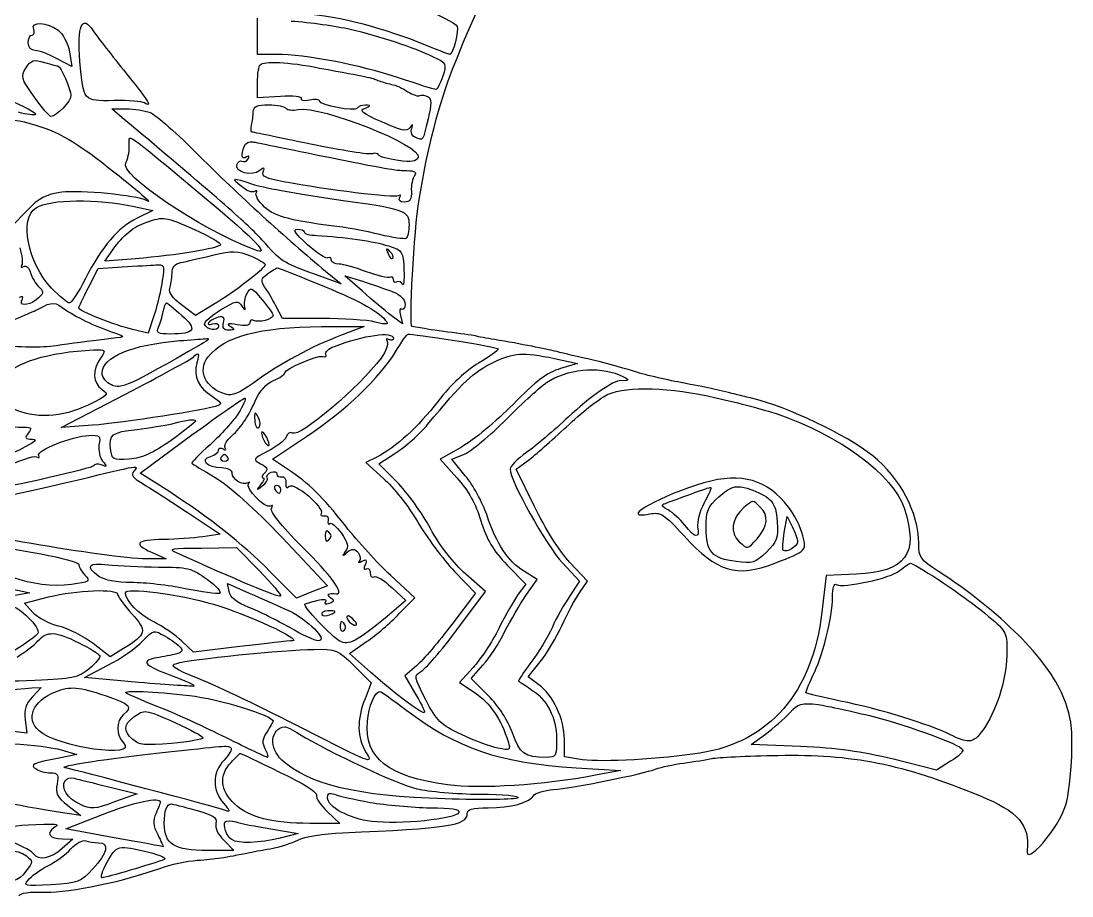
# Model space of a CAD drawing. Header units: millimetres. Extents: x -264 to 389, y -90 to 473.
# Drawn here: x 203.2 to 388.7, y -55.6 to 99 of the extents above; entities that cross this region are included whole.
import ezdxf

# ---------------------------------------------------------------- set-up
doc = ezdxf.new("R2010")
doc.units = ezdxf.units.MM
doc.layers.get('0').update_dxf_attribs({"linetype": 'CONTINUOUS'})

msp = doc.modelspace()

# ---------------------------------------------------------------- linework, layer by layer
for p, q in [((244.91, 96.21), (244.91, 99.43)), ((244.91, 93.05), (244.91, 96.21)), ((211.72, 93.53), (212.13, 90.93)), ((248.27, 93.05), (244.91, 93.05)), ((212.13, 90.93), (209.52, 92.3)), ((244.91, 85.37), (244.91, 88.05)), ((248.96, 85.65), (244.91, 85.37)), ((221.04, 81.88), (219.19, 83.45)), ((219.19, 83.45), (221.73, 83.45)), ((204.24, 65.49), (201.57, 62.74)), ((223.17, 66.17), (226.46, 65.49)), ((226.46, 65.49), (223.65, 64.11)), ((217.96, 56.57), (219.4, 58.56)), ((223.38, 56.98), (217.96, 56.57)), ((215.08, 51.91), (216.79, 55.27)), ((216.79, 55.27), (221.04, 55.54)), ((259.66, 52.52), (254.99, 54.24)), ((256.91, 54.79), (259.66, 52.52)), ((263.43, 51.22), (260.34, 53.96)), ((260.34, 53.96), (263.43, 53)), ((233.94, 46.97), (231.47, 48.82)), ((237.16, 48.89), (233.94, 46.97)), ((249.3, 46.42), (248.13, 48.68)), ((226.67, 47.04), (225.64, 43.81)), ((256.16, 46.42), (249.3, 46.42)), ((270.49, 45.46), (268.5, 46.97)), ((270.15, 46.97), (270.49, 45.46)), ((256.23, 44.98), (263.77, 44.98)), ((263.77, 44.98), (259.59, 43.4)), ((225.64, 43.81), (222.83, 44.5)), ((297.37, 39.36), (301.42, 38.46)), ((301.42, 38.46), (298.4, 37.57)), ((210.28, 27.15), (221.59, 33.05)), ((215.76, 27.56), (210.28, 27.15)), ((224.2, 19.13), (233.32, 25.85)), ((247.59, 21.59), (253.55, 25.57)), ((266.31, 20.77), (269.33, 22.69)), ((280.92, 23.72), (277.14, 21.59)), ((279.2, 21.59), (281.46, 22.49)), ((250.19, 19.81), (247.59, 21.59)), ((265.96, 21.94), (264.04, 20.98)), ((264.04, 20.98), (267.13, 18.17)), ((269.53, 17.55), (266.31, 20.77)), ((277.14, 21.59), (280.09, 18.3)), ((281.6, 18.65), (279.2, 21.59)), ((290.58, 19.81), (292.99, 21.59)), ((229.27, 15.9), (224.2, 19.13)), ((293.81, 13.23), (290.58, 19.81)), ((232.5, 12.2), (238.33, 8.36)), ((337.91, 8.63), (338.39, 11.44)), ((338.39, 11.44), (339.28, 9.66)), ((238.33, 8.36), (235.24, 7.88)), ((249.3, 7.67), (257.26, -0.76)), ((234.97, 5.89), (241.21, 5.96)), ((241.21, 5.96), (245.25, 1.84)), ((228.79, 3.97), (225.91, 3.97)), ((226.19, 5.14), (228.79, 3.97)), ((289.01, 2.87), (292.3, -0.49)), ((298.75, 3.28), (301.76, 0.06)), ((303.14, 0.06), (300.05, 3.35)), ((251.77, -2.96), (247.17, 1.71)), ((272.69, -2.89), (268.43, 1.02)), ((279.68, 1.77), (283.38, -2.07)), ((285.17, -1.79), (281.67, 1.29)), ((294.29, 0.33), (291.89, 1.84)), ((292.3, -2.48), (294.29, 0.33)), ((301.76, 0.06), (300.05, -2.55)), ((301.76, -2), (303.14, 0.06)), ((345.31, 1.02), (344.56, -5.43)), ((350.59, 1.29), (345.31, 1.02)), ((198.96, -0.76), (204.72, -2)), ((239.9, -1.79), (239.63, -0.35)), ((239.63, -0.35), (243.47, -2.07)), ((257.26, -0.76), (254.51, -1.86)), ((268.64, -1.11), (271.11, -3.37)), ((280.09, -8.58), (285.17, -1.79)), ((292.3, -0.49), (290.93, -2.27)), ((204.72, -2), (200.13, -2.82)), ((203.76, -3.85), (208.01, -2.75)), ((254.51, -1.86), (251.77, -2.96)), ((271.11, -3.37), (267.82, -6.18)), ((269.94, -5.7), (272.69, -2.89)), ((283.38, -2.07), (279.2, -7.62)), ((205.27, -5.49), (203.76, -3.85)), ((218.92, -13.31), (215.9, -10.98)), ((233.59, -12.49), (231.54, -10.57)), ((261.16, -12.76), (264.18, -10.64)), ((221.25, -11.87), (218.92, -13.31)), ((241.82, -11.53), (233.59, -12.49)), ((264.87, -16.06), (261.16, -12.76)), ((214.39, -16.95), (218.51, -14.82)), ((282.63, -17.15), (284.69, -14.82)), ((292.71, -16.88), (294.84, -14.2)), ((261.99, -14.89), (265, -17.91)), ((272.96, -14.89), (270.9, -16.67)), ((270.9, -16.67), (272.62, -19.62)), ((282.97, -15.23), (280.57, -17.84)), ((223.99, -17.84), (214.39, -16.95)), ((265, -17.91), (263.91, -20.72)), ((280.57, -17.84), (283.32, -19.69)), ((285.65, -20.17), (282.63, -17.15)), ((294.56, -18.25), (292.71, -16.88)), ((205.07, -18.8), (206.71, -18.73)), ((206.71, -18.73), (205.2, -20.38)), ((203.9, -24.42), (204.17, -26.82)), ((204.17, -26.82), (201.36, -26.48)), ((332.08, -28.81), (334.61, -26.96)), ((299.09, -31.01), (299.09, -27.92)), ((340.79, -29.15), (332.08, -28.81)), ((213.02, -30.6), (209.93, -31.21)), ((210.28, -29.77), (213.02, -30.6)), ((302.31, -31.49), (299.09, -31.01)), ((364.79, -33.34), (357.18, -31.42)), ((301.15, -32.93), (309.03, -33.41)), ((367.26, -31.76), (364.79, -33.34)), ((309.03, -33.41), (304.58, -34.23)), ((218.64, -36.29), (223.65, -37.52)), ((223.65, -37.52), (219.67, -38.96)), ((211.44, -39.58), (213.71, -41.36)), ((257.26, -40.68), (259.45, -42.73)), ((211.1, -43.69), (217.55, -41.16)), ((213.71, -41.36), (211.31, -41.02)), ((219.6, -45.27), (211.1, -43.69)), ((247.24, -43.69), (252.11, -44.52)), ((252.11, -44.52), (248.89, -45.34)), ((259.45, -42.73), (254.17, -42.73)), ((212.34, -45.55), (210.41, -47.19)), ((210.48, -45.48), (212.34, -45.55)), ((239.01, -45.75), (240.73, -47.53)), ((240.73, -47.53), (236.13, -47.53))]:
    msp.add_line(p, q)
for points in [[(279.34, 90.45), (289.76, 116.78), (300.94, 131.94), (323.09, 149.7)], [(263.08, 105.06), (269.26, 103.48), (279.34, 99.3), (280.16, 97.99)], [(273.37, 95.18), (265.9, 98.13), (258.56, 99.91), (251.29, 100.39)], [(205.41, 97.51), (204.79, 98.95), (207.81, 98.82), (209.73, 97.31)], [(213.57, 91.82), (213.02, 98.06), (213.98, 100.26), (215.9, 97.24)], [(250.88, 98.95), (254.17, 98.75), (258.83, 98.06), (261.3, 97.51)], [(204.45, 95.11), (204.45, 95.87), (204.72, 96.48), (205.13, 96.48)], [(205.13, 96.48), (205.48, 96.48), (205.61, 96.96), (205.41, 97.51)], [(209.73, 97.31), (210.55, 96.69), (211.44, 94.97), (211.72, 93.53)], [(215.9, 97.24), (216.38, 96.48), (218.78, 93.4), (221.25, 90.31)], [(261.3, 97.51), (266.44, 96.28), (272.41, 94.36), (275.91, 92.64)], [(280.16, 97.99), (280.5, 97.38), (279.41, 93.05), (278.86, 93.05)], [(205.68, 93.74), (204.93, 93.74), (204.45, 94.29), (204.45, 95.11)], [(278.86, 93.05), (278.72, 93.05), (276.25, 94.01), (273.37, 95.18)], [(209.52, 92.3), (208.08, 93.12), (206.3, 93.74), (205.68, 93.74)], [(269.81, 88.94), (263.02, 91.2), (253.28, 93.05), (248.27, 93.05)], [(204.04, 90.65), (205, 92.09), (205.41, 92.23), (207.33, 91.61)], [(207.33, 91.61), (208.56, 91.27), (209.66, 91), (209.73, 91)], [(209.73, 91), (210.14, 91), (211.99, 86.81), (211.99, 85.85)], [(219.54, 84.89), (214.12, 84.83), (214.19, 84.76), (213.57, 91.82)], [(244.91, 88.05), (244.91, 89.56), (245.12, 91), (245.39, 91.2)], [(245.39, 91.2), (246.08, 91.96), (250.26, 91.75), (255.88, 90.65)], [(275.91, 92.64), (278.24, 91.55), (278.31, 91.41), (277.62, 89.21)], [(205.48, 85.58), (203.15, 88.87), (203.08, 89.15), (204.04, 90.65)], [(221.25, 90.31), (225.64, 84.89), (226.46, 83.59), (224.95, 84.48)], [(255.88, 90.65), (264.46, 89.08), (265.07, 88.94), (266.17, 88.46)], [(273.44, 67.41), (274.88, 76.32), (277.07, 84.76), (279.34, 90.45)], [(277.62, 89.21), (277.21, 87.91), (276.66, 86.88), (276.39, 86.88)], [(192.24, 88.19), (196.01, 87.36), (206.3, 82.97), (205.75, 82.42)], [(266.17, 88.46), (266.72, 88.25), (267.82, 87.91), (268.57, 87.77)], [(268.57, 87.77), (269.26, 87.64), (270.63, 87.09), (271.45, 86.47)], [(276.39, 86.88), (276.11, 86.88), (273.1, 87.77), (269.81, 88.94)], [(208.43, 82.08), (208.22, 82.08), (206.85, 83.66), (205.48, 85.58)], [(211.99, 85.85), (211.99, 84.76), (209.52, 82.15), (208.43, 82.08)], [(252.66, 85.24), (252.87, 85.58), (251.22, 85.79), (248.96, 85.65)], [(271.45, 86.47), (272.34, 85.92), (273.3, 85.58), (273.58, 85.79)], [(273.58, 85.79), (273.85, 85.99), (274.54, 85.85), (275.02, 85.58)], [(275.02, 85.58), (275.63, 85.17), (275.7, 84.35), (275.02, 81.67)], [(224.95, 84.48), (224.54, 84.76), (222.14, 84.96), (219.54, 84.89)], [(244.16, 82.97), (244.22, 83.86), (244.84, 84.14), (246.9, 84.14)], [(246.9, 84.14), (248.41, 84.14), (249.78, 83.86), (249.99, 83.52)], [(249.99, 83.52), (250.19, 83.25), (251.15, 83.11), (252.11, 83.32)], [(254.1, 84.96), (253.07, 84.76), (252.45, 84.89), (252.66, 85.24)], [(255.88, 84.83), (255.88, 85.1), (255.06, 85.17), (254.1, 84.96)], [(262.47, 83.52), (262.06, 82.9), (255.88, 84.07), (255.88, 84.83)], [(263.98, 84.07), (263.36, 84.14), (262.67, 83.86), (262.47, 83.52)], [(266.86, 81.12), (263.43, 82.63), (262.81, 83.11), (263.84, 83.52)], [(263.84, 83.52), (264.94, 84), (265, 84.07), (263.98, 84.07)], [(194.85, 82.01), (197.66, 82.01), (201.71, 81.6), (203.76, 81.12)], [(205.75, 82.42), (205.55, 82.29), (204.17, 82.42), (202.73, 82.84)], [(245.67, 60.34), (243.13, 63.15), (238.88, 66.86), (221.04, 81.88)], [(221.73, 83.45), (223.1, 83.45), (225.02, 83.18), (225.98, 82.77)], [(225.98, 82.77), (226.94, 82.42), (230.92, 78.93), (234.76, 75.02)], [(243.88, 80.57), (244.02, 81.19), (244.16, 82.29), (244.16, 82.97)], [(252.11, 83.32), (256.09, 84.07), (274.06, 76.94), (273.3, 74.88)], [(275.02, 81.67), (274.06, 77.62), (274.19, 77.83), (272.82, 78.38)], [(203.76, 81.12), (208.91, 79.89), (212.27, 78.1), (218.58, 73.1)], [(243.88, 79.34), (243.74, 79.34), (243.74, 79.89), (243.88, 80.57)], [(271.79, 80.09), (271.25, 79.34), (270.35, 79.54), (266.86, 81.12)], [(272.14, 79.89), (272.41, 80.78), (272.34, 80.85), (271.79, 80.09)], [(272.82, 78.38), (272.21, 78.58), (271.86, 79.27), (272.14, 79.89)], [(222.28, 76.8), (222.28, 79.13), (220.77, 80.16), (235.52, 67.82)], [(254.24, 77.21), (248.68, 78.38), (244.02, 79.34), (243.88, 79.34)], [(221.66, 73.92), (222, 74.47), (222.28, 75.77), (222.28, 76.8)], [(242.99, 74.95), (242.1, 74.4), (241.96, 75.22), (242.58, 76.8)], [(242.58, 76.8), (242.78, 77.42), (243.47, 77.76), (244.09, 77.62)], [(244.09, 77.62), (244.7, 77.49), (249.92, 76.46), (255.54, 75.29)], [(265.21, 75.5), (264.73, 75.29), (259.79, 76.12), (254.24, 77.21)], [(234.76, 75.02), (241.28, 68.5), (250.12, 60.41), (256.91, 54.79)], [(241.28, 73.58), (241.48, 74.13), (241.89, 74.4), (242.17, 74.2)], [(242.17, 74.2), (242.51, 73.99), (242.99, 74.2), (243.26, 74.61)], [(243.26, 74.61), (243.54, 75.16), (243.47, 75.22), (242.99, 74.95)], [(255.54, 75.29), (268.43, 72.69), (268.85, 72.62), (271.25, 72.55)], [(266.31, 75.29), (266.17, 75.57), (265.69, 75.7), (265.21, 75.5)], [(269.74, 74.33), (267.95, 74.54), (266.44, 75.02), (266.31, 75.29)], [(273.3, 74.88), (272.96, 74.13), (272.14, 73.99), (269.74, 74.33)], [(218.58, 73.1), (223.93, 68.91), (226.81, 66.38), (225.3, 67.27)], [(244.43, 58.56), (234.56, 62.33), (220.36, 71.93), (221.66, 73.92)], [(245.32, 72.55), (244.02, 71.45), (240.8, 72.27), (241.28, 73.58)], [(245.94, 72.34), (246.21, 73.17), (246.15, 73.17), (245.32, 72.55)], [(271.25, 72.55), (272.69, 72.48), (273.03, 72.27), (272.62, 71.66)], [(242.1, 69.74), (240.11, 71.31), (240.45, 71.38), (244.02, 70.15)], [(249.51, 70.56), (246.42, 71.11), (245.6, 71.52), (245.94, 72.34)], [(269.74, 68.09), (269.05, 67.68), (257.12, 69.12), (249.51, 70.56)], [(272.62, 71.66), (272.27, 71.18), (272, 69.94), (272.07, 68.91)], [(210.35, 68.71), (207.47, 68.3), (206.37, 67.75), (204.24, 65.49)], [(225.3, 67.27), (223.58, 68.16), (213.64, 69.12), (210.35, 68.71)], [(244.43, 68.85), (244.02, 68.57), (242.92, 68.98), (242.1, 69.74)], [(244.02, 70.15), (245.53, 69.6), (251.7, 68.5), (257.67, 67.61)], [(244.7, 68.57), (244.91, 68.98), (244.77, 69.05), (244.43, 68.85)], [(272.07, 68.91), (272.14, 67.47), (271.79, 66.99), (270.83, 66.99)], [(205.82, 65.97), (208.29, 67.54), (216.59, 67.61), (223.17, 66.17)], [(235.52, 67.82), (244.98, 59.93), (247.24, 57.46), (244.43, 58.56)], [(246.15, 66.1), (245.12, 67.06), (244.43, 68.23), (244.7, 68.57)], [(257.67, 67.61), (271.11, 65.76), (271.66, 65.55), (271.66, 62.95)], [(270.01, 67.82), (270.29, 68.23), (270.22, 68.37), (269.74, 68.09)], [(270.83, 66.99), (270.01, 66.99), (269.74, 67.27), (270.01, 67.82)], [(272.21, 44.98), (271.59, 45.05), (272.55, 62.06), (273.44, 67.41)], [(208.56, 51.77), (204.31, 56.3), (202.8, 64.11), (205.82, 65.97)], [(260, 62.54), (251.22, 63.57), (247.93, 64.39), (246.15, 66.1)], [(223.65, 64.11), (220.29, 62.47), (217.48, 59.18), (214.53, 53.48)], [(219.4, 58.56), (221.32, 61.23), (222.97, 62.61), (225.37, 63.43)], [(225.37, 63.43), (228.38, 64.46), (228.52, 64.46), (233.8, 62.13)], [(233.8, 62.13), (236.54, 60.89), (238.53, 59.72), (238.4, 59.45)], [(253.76, 59.45), (251.63, 61.37), (251.08, 62.13), (251.97, 62.19)], [(251.97, 62.19), (252.59, 62.19), (253.14, 61.99), (253.14, 61.71)], [(253.14, 61.71), (253.14, 61.37), (254.17, 61.1), (255.4, 61.1)], [(266.51, 61.23), (264.25, 61.78), (261.3, 62.33), (260, 62.54)], [(271.11, 60.55), (270.83, 60.41), (268.78, 60.68), (266.51, 61.23)], [(271.66, 62.95), (271.66, 61.85), (271.45, 60.75), (271.11, 60.55)], [(238.4, 59.45), (237.98, 58.76), (230.78, 57.6), (223.38, 56.98)], [(254.99, 54.24), (249.09, 56.43), (249.23, 56.36), (245.67, 60.34)], [(257.32, 57.12), (256.98, 56.91), (255.4, 57.94), (253.76, 59.45)], [(255.4, 61.1), (260.14, 60.82), (265.55, 60.07), (268.02, 59.24)], [(202.94, 58.9), (203.35, 57.53), (203.49, 56.16), (203.28, 55.82)], [(231.4, 56.3), (232.22, 56.5), (234.76, 57.05), (237.02, 57.6)], [(237.02, 57.6), (240.59, 58.42), (241.34, 58.42), (243.68, 57.46)], [(268.3, 58.28), (267.61, 58.9), (267.54, 58.83), (267.95, 57.87)], [(267.95, 57.87), (268.16, 57.19), (268.57, 56.84), (268.78, 57.05)], [(268.02, 59.24), (270.56, 58.42), (270.63, 58.28), (270.77, 54.99)], [(268.78, 57.05), (268.98, 57.26), (268.78, 57.8), (268.3, 58.28)], [(203.28, 55.82), (203.08, 55.4), (203.21, 55.34), (203.63, 55.61)], [(203.63, 55.61), (204.04, 55.82), (204.59, 55.4), (204.86, 54.51)], [(221.04, 55.54), (223.45, 55.68), (226.12, 55.82), (226.94, 55.88)], [(226.94, 55.88), (228.45, 56.02), (228.52, 55.88), (228.11, 53.14)], [(229.82, 54.38), (229.82, 55.47), (230.3, 56.09), (231.4, 56.3)], [(246.28, 55.95), (246.28, 55.27), (240.73, 50.95), (237.16, 48.89)], [(243.68, 57.46), (245.12, 56.84), (246.28, 56.16), (246.28, 55.95)], [(257.94, 56.78), (257.94, 57.12), (257.67, 57.32), (257.32, 57.12)], [(259.31, 56.02), (258.56, 56.02), (257.94, 56.36), (257.94, 56.78)], [(264.18, 54.65), (262.26, 55.4), (260.07, 56.02), (259.31, 56.02)], [(204.86, 54.51), (205.07, 53.69), (205.75, 52.52), (206.37, 51.98)], [(229.41, 51.7), (229.62, 52.25), (229.82, 53.42), (229.82, 54.38)], [(246.15, 52.04), (245.46, 53.07), (245.53, 53.42), (246.63, 54.24)], [(246.63, 54.24), (247.38, 54.86), (248.2, 55.34), (248.41, 55.34)], [(248.41, 55.34), (248.61, 55.34), (251.77, 54.1), (255.47, 52.59)], [(268.37, 53.69), (268.02, 53.48), (266.17, 53.96), (264.18, 54.65)], [(270.77, 54.99), (270.83, 53.07), (270.7, 51.98), (270.49, 52.46)], [(206.37, 51.98), (207.26, 51.08), (207.19, 50.81), (205.82, 49.71)], [(214.53, 53.48), (213.36, 51.08), (212.06, 49.16), (211.72, 49.16)], [(228.11, 53.14), (227.9, 51.5), (227.22, 48.75), (226.67, 47.04)], [(248.13, 48.68), (247.52, 49.85), (246.63, 51.43), (246.15, 52.04)], [(255.47, 52.59), (262.4, 49.78), (266.1, 47.79), (267.47, 46.15)], [(263.43, 53), (265.14, 52.46), (267.54, 51.63), (268.78, 51.15)], [(268.91, 53.28), (268.91, 53.69), (268.64, 53.9), (268.37, 53.69)], [(269.53, 52.87), (269.19, 52.66), (268.91, 52.87), (268.91, 53.28)], [(270.49, 52.46), (270.35, 52.87), (269.87, 53.14), (269.53, 52.87)], [(203.42, 49.92), (203.63, 50.26), (203.42, 50.33), (202.87, 50.12)], [(211.72, 49.16), (211.38, 49.16), (209.93, 50.33), (208.56, 51.77)], [(213.36, 48.27), (213.36, 48.41), (214.12, 50.06), (215.08, 51.91)], [(231.47, 48.82), (229.96, 49.99), (229.21, 51.08), (229.41, 51.7)], [(242.65, 48.48), (242.51, 49.03), (242.65, 50.12), (243.06, 50.81)], [(243.06, 50.81), (243.68, 52.04), (243.88, 51.98), (245.67, 49.78)], [(268.5, 46.97), (267.4, 47.79), (265.14, 49.71), (263.43, 51.22)], [(268.78, 51.15), (270.15, 50.6), (270.97, 49.78), (270.97, 48.96)], [(205.82, 49.71), (204.31, 48.55), (202.67, 48.61), (203.42, 49.92)], [(206.3, 48.13), (208.77, 49.44), (209.04, 49.44), (211.17, 47.86)], [(222.83, 44.5), (219.95, 45.12), (213.36, 47.72), (213.36, 48.27)], [(228.25, 47.65), (228.45, 48.48), (228.73, 49.16), (228.86, 49.16)], [(228.86, 49.16), (229, 49.16), (230.17, 48.2), (231.54, 46.97)], [(238.4, 47.93), (241.21, 49.64), (241.48, 49.71), (242.17, 48.61)], [(242.17, 48.61), (242.72, 47.79), (242.85, 47.72), (242.65, 48.48)], [(245.67, 49.78), (246.76, 48.48), (247.65, 47.24), (247.65, 46.97)], [(270.97, 48.96), (270.97, 48.27), (270.7, 47.86), (270.35, 48.07)], [(198.62, 44.84), (201.77, 46.15), (205.27, 47.59), (206.3, 48.13)], [(211.17, 47.86), (213.23, 46.49), (216.72, 44.84), (219.88, 43.81)], [(227.42, 44.91), (227.7, 45.53), (228.11, 46.76), (228.25, 47.65)], [(231.54, 46.97), (234.35, 44.5), (233.87, 43.68), (229.55, 43.68)], [(235.58, 45.39), (235.45, 45.8), (236.75, 46.9), (238.4, 47.93)], [(237.98, 46.63), (237.23, 46.42), (236.48, 46.01), (236.27, 45.67)], [(238.94, 45.67), (239.15, 46.63), (238.94, 46.83), (237.98, 46.63)], [(247.65, 46.97), (247.65, 46.28), (245.05, 45.6), (244.22, 46.08)], [(265.69, 45.8), (264.25, 46.15), (260, 46.42), (256.16, 46.42)], [(270.35, 48.07), (270.01, 48.34), (269.87, 47.79), (270.15, 46.97)], [(229.55, 43.68), (227.35, 43.68), (227.01, 43.88), (227.42, 44.91)], [(238.05, 45.05), (238.05, 44.09), (235.86, 44.36), (235.58, 45.39)], [(236.2, 39.63), (239.01, 43.27), (245.25, 44.91), (256.23, 44.98)], [(236.27, 45.67), (236.06, 45.32), (236.41, 45.25), (236.96, 45.46)], [(236.96, 45.46), (237.57, 45.67), (238.05, 45.53), (238.05, 45.05)], [(239.84, 44.36), (238.94, 44.36), (238.67, 44.71), (238.94, 45.67)], [(241.34, 45.32), (239.7, 45.6), (239.36, 45.53), (240.11, 45.05)], [(240.11, 45.05), (241, 44.5), (240.93, 44.36), (239.84, 44.36)], [(243.54, 45.67), (243.54, 45.12), (242.78, 45.05), (241.34, 45.32)], [(244.22, 46.08), (243.88, 46.28), (243.54, 46.15), (243.54, 45.67)], [(267.47, 46.15), (268.16, 45.32), (267.88, 45.25), (265.69, 45.8)], [(273.71, 44.77), (273.17, 44.84), (272.48, 44.98), (272.21, 44.98)], [(278.51, 44.02), (276.46, 44.29), (274.26, 44.64), (273.71, 44.77)], [(217.82, 42.72), (215.56, 42.44), (211.79, 41.96), (209.39, 41.62)], [(219.88, 43.81), (221.8, 43.2), (221.66, 43.13), (217.82, 42.72)], [(231.19, 42.51), (232.91, 42.65), (234.9, 42.79), (235.65, 42.85)], [(235.65, 42.85), (236.61, 42.99), (236.41, 42.65), (234.9, 41.83)], [(259.59, 43.4), (254.72, 41.62), (248.68, 38.33), (244.09, 34.97)], [(258.49, 41.48), (263.56, 43.47), (268.91, 44.23), (268.91, 42.92)], [(268.09, 42.72), (267.61, 42.99), (267.54, 42.92), (267.82, 42.37)], [(268.91, 42.92), (268.91, 42.58), (268.57, 42.44), (268.09, 42.72)], [(269.26, 40.52), (270.29, 42.24), (271.31, 43.68), (271.52, 43.68)], [(271.52, 43.68), (271.79, 43.68), (275.5, 43.2), (279.75, 42.51)], [(283.32, 43.33), (282.77, 43.47), (280.57, 43.75), (278.51, 44.02)], [(286.74, 42.72), (285.44, 42.92), (283.86, 43.2), (283.32, 43.33)], [(297.37, 40.66), (296, 41), (291.48, 41.89), (286.74, 42.72)], [(209.39, 41.62), (206.64, 41.21), (202.87, 41.28), (198.96, 41.76)], [(199.99, 35.86), (201.77, 38.6), (208.01, 40.52), (215.97, 40.87)], [(215.97, 40.87), (218.16, 40.93), (218.23, 40.87), (217.2, 39.43)], [(217.48, 36.75), (217.48, 39.63), (222.76, 41.83), (231.19, 42.51)], [(234.9, 41.83), (222.07, 34.49), (220.84, 33.87), (219.12, 34.69)], [(256.98, 40.11), (256.78, 40.45), (257.46, 41.14), (258.49, 41.48)], [(267.82, 42.37), (268.09, 41.96), (267.61, 40.66), (266.72, 39.43)], [(279.75, 42.51), (283.93, 41.89), (287.43, 41.21), (287.43, 41)], [(287.43, 41), (287.43, 40.8), (285.85, 39.7), (283.93, 38.53)], [(217.2, 39.43), (215.7, 37.3), (215.83, 35.04), (217.48, 33.87)], [(221.59, 33.05), (227.77, 36.27), (233.18, 39.22), (233.53, 39.56)], [(233.53, 39.56), (234.56, 40.59), (234.69, 40.39), (234.21, 38.6)], [(239.29, 33.05), (235.72, 34.14), (234.28, 37.16), (236.2, 39.63)], [(249.71, 36.82), (249.71, 37.5), (255.33, 39.97), (256.43, 39.7)], [(266.72, 39.43), (262.88, 34.28), (252.39, 25.37), (251.08, 26.19)], [(253.55, 25.57), (260.48, 30.17), (266.58, 36), (269.26, 40.52)], [(256.43, 39.7), (256.98, 39.56), (257.19, 39.77), (256.98, 40.11)], [(286.4, 38.6), (290.31, 40.45), (291.61, 40.52), (297.37, 39.36)], [(303.2, 39.29), (300.73, 39.84), (298.13, 40.45), (297.37, 40.66)], [(311.09, 37.16), (309.24, 37.78), (305.67, 38.74), (303.2, 39.29)], [(234.21, 38.6), (233.59, 36.13), (234.49, 34.14), (236.89, 32.7)], [(274.95, 27.7), (281.12, 35.17), (283.18, 37.09), (286.4, 38.6)], [(283.93, 38.53), (281.81, 37.3), (278.99, 34.69), (276.8, 31.81)], [(298.4, 37.57), (296.07, 36.89), (294.01, 35.38), (290.04, 31.26)], [(295.93, 35.1), (299.5, 37.5), (305.12, 38.05), (308.76, 36.48)], [(319.66, 35.1), (316.85, 35.65), (313.01, 36.54), (311.09, 37.16)], [(219.12, 34.69), (218.23, 35.1), (217.48, 36), (217.48, 36.75)], [(244.5, 31.81), (245.32, 33.66), (246.49, 34.97), (247.72, 35.45)], [(247.72, 35.45), (248.82, 35.93), (249.71, 36.54), (249.71, 36.82)], [(309.03, 35.45), (307.8, 35.52), (303.55, 32.57), (299.77, 29)], [(308.76, 36.48), (310.75, 35.65), (310.82, 35.38), (309.03, 35.45)], [(217.48, 33.87), (218.71, 33.05), (218.58, 32.84), (215.01, 31.13)], [(244.09, 34.97), (241.62, 33.18), (240.45, 32.7), (239.29, 33.05)], [(288.87, 28.66), (291.75, 31.54), (294.97, 34.49), (295.93, 35.1)], [(306.84, 33.05), (310.2, 34.49), (317.74, 34.28), (325.84, 32.43)], [(329.26, 33.05), (325.84, 33.87), (324.46, 34.21), (319.66, 35.1)], [(233.32, 25.85), (238.4, 29.55), (242.58, 32.5), (242.72, 32.36)], [(236.89, 32.7), (238.4, 31.74), (238.74, 31.26), (237.98, 31.06)], [(239.97, 25.3), (241.96, 27.08), (243.13, 28.8), (244.5, 31.81)], [(242.72, 32.36), (242.92, 32.22), (242.37, 30.99), (241.55, 29.69)], [(276.8, 31.81), (273.17, 27.15), (269.46, 23.79), (265.96, 21.94)], [(299.98, 27.77), (302.52, 30.17), (305.6, 32.5), (306.84, 33.05)], [(325.84, 32.43), (329.81, 31.54), (334.61, 30.24), (336.46, 29.62)], [(331.87, 32.43), (331.18, 32.57), (330.02, 32.84), (329.26, 33.05)], [(353.54, 22.14), (348.6, 26.05), (338.87, 30.65), (331.87, 32.43)], [(215.01, 31.13), (210.55, 28.93), (205.34, 28.66), (201.71, 30.51)], [(237.98, 31.06), (236.06, 30.3), (221.18, 27.97), (215.76, 27.56)], [(241.55, 29.69), (240.73, 28.38), (238.46, 25.85), (236.54, 24.13)], [(245.05, 29), (244.43, 30.1), (244.36, 29.96), (244.43, 28.45)], [(290.04, 31.26), (287.09, 28.32), (283.04, 24.89), (280.92, 23.72)], [(223.65, 26.81), (225.71, 27.08), (228.52, 27.56), (229.82, 27.84)], [(233.94, 28.32), (233.94, 28.11), (232.02, 26.6), (229.69, 24.89)], [(229.82, 27.84), (232.7, 28.59), (233.94, 28.73), (233.94, 28.32)], [(244.43, 28.45), (244.5, 27.42), (244.84, 26.87), (245.19, 27.22)], [(245.19, 27.22), (245.46, 27.49), (245.46, 28.32), (245.05, 29)], [(281.46, 22.49), (282.63, 22.97), (285.99, 25.78), (288.87, 28.66)], [(299.77, 29), (297.31, 26.67), (293.95, 23.86), (292.37, 22.76)], [(336.46, 29.62), (347.78, 25.78), (357.04, 18.92), (359.1, 12.82)], [(198.89, 27.63), (200.54, 27.36), (202.67, 27.22), (203.63, 27.22)], [(203.63, 27.22), (205.07, 27.22), (205.13, 27.08), (204.45, 26.19)], [(204.45, 26.19), (203.76, 25.3), (203.83, 25.16), (205.2, 25.09)], [(218.99, 23.38), (218.64, 25.98), (219.19, 26.33), (223.65, 26.81)], [(246.28, 25.85), (245.94, 26.39), (245.6, 26.6), (245.6, 26.19)], [(245.6, 26.19), (245.6, 25.85), (245.94, 25.02), (246.28, 24.47)], [(251.08, 26.19), (250.67, 26.46), (250.19, 26.12), (249.99, 25.5)], [(269.33, 22.69), (271.04, 23.79), (273.51, 25.98), (274.95, 27.7)], [(292.99, 21.59), (294.29, 22.62), (297.37, 25.37), (299.98, 27.77)], [(205.2, 25.09), (206.37, 25.09), (205.2, 24.27), (201.77, 22.69)], [(206.3, 22.21), (205.75, 23.1), (212.2, 25.64), (215.15, 25.78)], [(215.15, 25.78), (217.07, 25.85), (217.27, 25.71), (216.93, 24.13)], [(216.93, 24.13), (216.79, 23.17), (217.07, 21.87), (217.55, 21.25)], [(229.69, 24.89), (226.39, 22.62), (224.61, 21.8), (222.28, 21.59)], [(236.54, 24.13), (234.62, 22.42), (233.18, 20.91), (233.32, 20.84)], [(239.22, 23.58), (239.01, 23.93), (239.36, 24.68), (239.97, 25.3)], [(246.97, 24.13), (246.97, 24.54), (246.63, 25.3), (246.28, 25.85)], [(246.28, 24.47), (246.63, 23.93), (246.97, 23.79), (246.97, 24.13)], [(249.99, 25.5), (249.71, 24.89), (248.27, 23.79), (246.76, 22.97)], [(222.28, 21.59), (219.33, 21.39), (219.19, 21.46), (218.99, 23.38)], [(236.61, 22.07), (237.44, 22.28), (238.05, 22.83), (238.05, 23.17)], [(238.05, 23.17), (238.05, 23.58), (238.4, 23.65), (238.88, 23.38)], [(239.08, 22.42), (238.94, 22.42), (238.67, 22.14), (238.46, 21.87)], [(238.88, 23.38), (239.29, 23.1), (239.42, 23.17), (239.22, 23.58)], [(239.7, 21.87), (239.49, 22.14), (239.22, 22.42), (239.08, 22.42)], [(246.76, 22.97), (244.09, 21.59), (244.02, 21.53), (245.46, 20.77)], [(292.37, 22.76), (290.79, 21.59), (289.49, 20.29), (289.49, 19.81)], [(194.16, 16.73), (194.16, 17.69), (205, 22.55), (205.89, 22.01)], [(215.97, 20.43), (215.76, 19.95), (201.91, 16.79), (195.88, 15.9)], [(205.89, 22.01), (206.37, 21.73), (206.51, 21.8), (206.3, 22.21)], [(217.34, 20.57), (216.72, 20.77), (216.11, 20.7), (215.97, 20.43)], [(217.55, 21.25), (218.37, 20.22), (218.37, 20.15), (217.34, 20.57)], [(233.32, 20.84), (233.46, 20.7), (235.31, 19.61), (237.44, 18.37)], [(238.6, 20.02), (236, 20.09), (234.69, 21.46), (236.61, 22.07)], [(238.46, 21.87), (238.26, 21.53), (238.53, 21.25), (239.08, 21.25)], [(239.08, 21.25), (239.63, 21.25), (239.9, 21.53), (239.7, 21.87)], [(245.46, 20.77), (246.63, 20.15), (246.83, 19.81), (246.15, 19.13)], [(361.63, 6.71), (361.57, 12.27), (358.41, 18.23), (353.54, 22.14)], [(213.02, 17.89), (224.47, 20.63), (223.99, 20.57), (223.1, 19.47)], [(223.1, 19.47), (222.49, 18.78), (222.83, 18.3), (224.54, 17.34)], [(240.45, 19.13), (240.45, 19.61), (239.63, 20.02), (238.6, 20.02)], [(243.2, 17.41), (242.24, 16.86), (240.45, 18.03), (240.45, 19.13)], [(246.15, 19.13), (245.67, 18.65), (245.6, 18.3), (245.87, 18.3)], [(246.63, 18.3), (246.42, 18.58), (246.76, 18.99), (247.31, 19.26)], [(247.31, 19.26), (247.86, 19.47), (248.34, 19.33), (248.34, 18.99)], [(248.34, 18.99), (248.34, 18.58), (248.75, 18.37), (249.23, 18.44)], [(260.48, 9.73), (256.29, 15.08), (254.03, 17.27), (250.19, 19.81)], [(285.37, 11.79), (284.62, 13.98), (282.9, 17.07), (281.6, 18.65)], [(289.49, 19.81), (289.49, 17.89), (295.93, 6.23), (298.75, 3.28)], [(192.79, 13.57), (198.62, 14.67), (207.74, 16.59), (213.02, 17.89)], [(224.54, 17.34), (225.78, 16.59), (229.34, 14.32), (232.5, 12.2)], [(237.44, 18.37), (239.84, 16.93), (244.43, 12.82), (249.3, 7.67)], [(243.33, 17.27), (243.68, 17.55), (243.54, 17.69), (243.2, 17.41)], [(247.17, 13.3), (246.28, 12.75), (242.65, 16.52), (243.33, 17.27)], [(245.53, 17.14), (244.64, 16.04), (244.7, 15.97), (245.73, 16.86)], [(245.87, 18.3), (246.21, 18.3), (246.01, 17.75), (245.53, 17.14)], [(245.73, 16.86), (246.42, 17.34), (246.83, 18.03), (246.63, 18.3)], [(248.27, 16.93), (247.93, 16.93), (247.79, 16.66), (248, 16.25)], [(249.03, 16.25), (249.03, 16.66), (248.68, 16.93), (248.27, 16.93)], [(249.23, 18.44), (249.64, 18.58), (249.99, 18.1), (249.92, 17.34)], [(249.92, 17.34), (249.85, 16.52), (250.05, 16.31), (250.53, 16.79)], [(250.53, 16.79), (251.36, 17.62), (256.78, 13.02), (256.16, 11.99)], [(267.13, 18.17), (268.91, 16.66), (271.59, 13.23), (273.17, 10.55)], [(275.43, 9.32), (273.99, 12.06), (271.31, 15.77), (269.53, 17.55)], [(280.09, 18.3), (282.15, 16.04), (283.45, 13.71), (284.34, 10.69)], [(322.41, 17), (314.66, 14.46), (308.76, 10.83), (314.18, 11.92)], [(337.97, 13.98), (334.06, 18.37), (329.47, 19.33), (322.41, 17)], [(326.38, 14.94), (328.3, 16.66), (329.06, 16.93), (330.84, 16.59)], [(247.17, 1.71), (241.89, 6.92), (236.61, 11.1), (229.27, 15.9)], [(248, 16.25), (248.2, 15.9), (248.55, 15.56), (248.75, 15.56)], [(248.75, 15.56), (248.89, 15.56), (249.03, 15.9), (249.03, 16.25)], [(316.92, 13.78), (317.47, 13.98), (319.53, 14.74), (321.38, 15.42)], [(321.38, 15.42), (323.3, 16.11), (324.87, 16.66), (324.94, 16.59)], [(324.94, 16.59), (325.08, 16.52), (324.53, 15.28), (323.71, 13.78)], [(324.12, 9.46), (324.12, 12.54), (324.39, 13.16), (326.38, 14.94)], [(330.84, 16.59), (332.08, 16.31), (333.79, 15.56), (334.75, 14.94)], [(334.75, 14.94), (336.05, 13.98), (336.53, 13.02), (336.67, 10.48)], [(247.38, 12.88), (247.65, 13.36), (247.59, 13.57), (247.17, 13.3)], [(300.05, 3.35), (298.27, 5.27), (295.66, 9.39), (293.81, 13.23)], [(317.4, 12.61), (316.23, 13.23), (316.1, 13.5), (316.92, 13.78)], [(323.71, 13.78), (322.95, 12.34), (322.47, 10.42), (322.61, 9.59)], [(330.77, 13.02), (328.58, 11.1), (328.24, 8.56), (329.95, 6.99)], [(333.65, 13.09), (332.35, 14.46), (332.49, 14.46), (330.77, 13.02)], [(333.1, 7.54), (335.02, 9.8), (335.23, 11.58), (333.65, 13.09)], [(340.99, 8.63), (340.58, 10.21), (339.21, 12.61), (337.97, 13.98)], [(252.8, 6.1), (249.03, 9.94), (247.04, 12.34), (247.38, 12.88)], [(256.16, 11.99), (255.95, 11.65), (256.16, 11.51), (256.71, 11.58)], [(256.71, 11.58), (257.19, 11.72), (257.53, 11.31), (257.39, 10.76)], [(291.89, 1.84), (289.08, 3.56), (287.22, 6.44), (285.37, 11.79)], [(314.18, 11.92), (316.1, 12.27), (316.65, 11.92), (320.21, 8.02)], [(320.35, 9.94), (319.53, 10.96), (318.22, 12.13), (317.4, 12.61)], [(359.1, 12.82), (361.7, 4.86), (359.37, 1.64), (350.59, 1.29)], [(225.91, 3.97), (220.15, 3.83), (193.89, 8.29), (184.9, 10.83)], [(257.39, 10.76), (257.26, 10.21), (257.39, 9.94), (257.67, 10.21)], [(257.67, 10.21), (257.94, 10.48), (258.83, 9.73), (259.72, 8.5)], [(268.43, 1.02), (266.17, 3.15), (262.54, 7.12), (260.48, 9.73)], [(273.17, 10.55), (274.74, 7.81), (277.69, 3.9), (279.68, 1.77)], [(281.67, 1.29), (279.54, 3.15), (277.07, 6.3), (275.43, 9.32)], [(284.34, 10.69), (285.37, 7.4), (286.47, 5.48), (289.01, 2.87)], [(322.61, 9.59), (323.02, 7.47), (322.13, 7.6), (320.35, 9.94)], [(329.4, 3.49), (325.15, 4.04), (324.12, 5.2), (324.12, 9.46)], [(336.67, 10.48), (336.88, 7.67), (336.6, 7.06), (334.75, 5.14)], [(339.28, 9.66), (339.83, 8.7), (340.24, 7.47), (340.24, 6.99)], [(235.24, 7.88), (233.59, 7.67), (230.51, 7.4), (228.38, 7.4)], [(257.53, 8.7), (257.12, 9.11), (256.84, 8.91), (256.84, 8.02)], [(256.84, 8.02), (256.84, 7.12), (257.12, 6.92), (257.53, 7.33)], [(257.53, 7.33), (258.01, 7.81), (258.01, 8.22), (257.53, 8.7)], [(259.72, 8.5), (260.89, 6.78), (261.03, 6.1), (260.41, 5.27)], [(320.21, 8.02), (326.04, 1.64), (329.4, 0.61), (336.26, 3.21)], [(329.95, 6.99), (331.46, 5.62), (331.46, 5.62), (333.1, 7.54)], [(336.26, 3.21), (341.95, 5.41), (342.02, 5.41), (340.99, 8.63)], [(337.7, 5.48), (337.56, 5.68), (337.63, 7.06), (337.91, 8.63)], [(198.07, 6.44), (199.1, 6.23), (203.01, 5.48), (206.71, 4.86)], [(228.38, 7.4), (223.51, 7.33), (222.83, 6.64), (226.19, 5.14)], [(230.51, 5.07), (229.07, 5.75), (229.82, 5.89), (234.97, 5.89)], [(258.76, -2.2), (260.41, -2.41), (257.94, 1.02), (252.8, 6.1)], [(260.75, 5.14), (261.64, 5.82), (261.99, 5.82), (262.67, 5.07)], [(340.24, 6.99), (340.24, 6.16), (338.25, 5), (337.7, 5.48)], [(365.13, 1.77), (361.91, 3.83), (361.63, 4.24), (361.63, 6.71)], [(212.06, -0.56), (205.34, -1.45), (196.84, 1.64), (196.36, 5.2)], [(206.71, 4.86), (210.35, 4.17), (213.36, 3.35), (213.36, 3.01)], [(248.96, -2.61), (248.68, -2.89), (241, 0.33), (230.51, 5.07)], [(260.41, 5.27), (259.79, 4.38), (259.79, 4.38), (260.75, 5.14)], [(262.67, 5.07), (263.08, 4.52), (263.15, 3.83), (262.88, 3.56)], [(263.36, 3.56), (264.11, 3.97), (264.25, 3.83), (263.91, 2.94)], [(334.75, 5.14), (332.76, 3.21), (332.35, 3.08), (329.4, 3.49)], [(213.36, 3.01), (213.36, 2.6), (213.84, 1.77), (214.46, 1.09)], [(216.93, 0.88), (214.39, 2.6), (215.08, 3.42), (218.58, 2.94)], [(218.58, 2.94), (220.36, 2.73), (224.34, 2.53), (227.42, 2.53)], [(227.42, 2.53), (232.63, 2.53), (233.25, 2.39), (236.06, 0.33)], [(262.88, 3.56), (262.6, 3.21), (262.81, 3.28), (263.36, 3.56)], [(263.91, 2.94), (263.63, 2.25), (263.7, 1.91), (264.11, 2.19)], [(264.11, 2.19), (264.52, 2.39), (264.8, 2.12), (264.8, 1.5)], [(347.09, -0.56), (348.26, -1.24), (356.7, 0.54), (358.27, 1.91)], [(358.27, 1.91), (359.1, 2.6), (359.99, 3.15), (360.19, 3.21)], [(360.19, 3.21), (360.4, 3.21), (362.59, 1.91), (364.99, 0.4)], [(214.46, 1.09), (215.42, -0.01), (215.28, -0.08), (212.06, -0.56)], [(222.69, -0.21), (219.95, -0.21), (217.96, 0.2), (216.93, 0.88)], [(236.06, 0.33), (237.71, -0.83), (238.67, -1.93), (238.19, -2.13)], [(245.25, 1.84), (247.45, -0.42), (249.16, -2.41), (248.96, -2.61)], [(264.8, 1.5), (264.8, 0.88), (265.07, 0.61), (265.48, 0.81)], [(265.48, 0.81), (265.83, 1.02), (267.27, 0.2), (268.64, -1.11)], [(364.99, 0.4), (367.39, -1.17), (371.17, -3.85), (373.29, -5.63)], [(387.08, -20.24), (384.47, -13.79), (375.9, -5.22), (365.13, 1.77)], [(208.01, -2.75), (212.95, -1.52), (220.22, -1.24), (220.22, -2.27)], [(221.59, -2), (221.59, -1.04), (230.85, -2.2), (237.16, -4.05)], [(232.15, -1.31), (229.27, -0.69), (225.02, -0.21), (222.69, -0.21)], [(238.19, -2.13), (237.78, -2.27), (235.04, -1.86), (232.15, -1.31)], [(243.4, -4.6), (241.21, -3.71), (240.11, -2.89), (239.9, -1.79)], [(346.41, -2.75), (346.41, -1.24), (346.68, -0.28), (347.09, -0.56)], [(220.22, -2.27), (220.22, -2.61), (221.32, -4.19), (222.69, -5.7)], [(226.6, -7.14), (223.93, -5.84), (221.59, -3.44), (221.59, -2)], [(243.47, -2.07), (245.6, -3.03), (248.68, -4.4), (250.4, -5.15)], [(253.28, -4.05), (253.41, -3.92), (254.37, -3.64), (255.4, -3.37)], [(255.4, -3.37), (256.71, -3.09), (257.19, -3.16), (256.91, -3.57)], [(256.91, -3.57), (256.64, -4.05), (256.91, -4.12), (257.6, -3.85)], [(257.8, -2.89), (256.98, -2.34), (257.46, -2), (258.76, -2.2)], [(257.6, -3.85), (258.49, -3.51), (258.56, -3.37), (257.8, -2.89)], [(290.93, -2.27), (290.24, -3.3), (288.66, -5.97), (287.5, -8.31)], [(288.53, -8.92), (289.56, -6.93), (291.27, -4.05), (292.3, -2.48)], [(300.05, -2.55), (299.09, -3.99), (297.65, -6.45), (296.96, -8.1)], [(298.68, -7.76), (299.64, -5.7), (301.01, -3.09), (301.76, -2)], [(342.91, -16.74), (344.63, -13.45), (346.41, -6.39), (346.41, -2.75)], [(196.9, -5.43), (201.98, -4.05), (201.98, -4.05), (204.45, -6.39)], [(209.8, -7.9), (208.15, -7.48), (206.09, -6.39), (205.27, -5.49)], [(237.16, -4.05), (242.92, -5.7), (253, -10.36), (251.08, -10.5)], [(250.6, -8.17), (248.41, -6.93), (245.19, -5.29), (243.4, -4.6)], [(250.4, -5.15), (253.69, -6.66), (257.53, -10.5), (255.61, -10.5)], [(259.45, -10.57), (258.08, -9.82), (252.87, -4.33), (253.28, -4.05)], [(257.32, -5.22), (256.57, -5.22), (256.09, -5.56), (256.29, -5.84)], [(257.6, -5.91), (259.04, -5.43), (258.9, -5.08), (257.32, -5.22)], [(344.56, -5.43), (342.84, -19.69), (335.3, -28.4), (323.02, -30.32)], [(204.45, -6.39), (205.61, -7.48), (206.37, -8.72), (206.16, -9.2)], [(222.69, -5.7), (225.5, -8.79), (225.37, -9.34), (221.25, -11.87)], [(231.54, -10.57), (230.44, -9.47), (228.18, -7.96), (226.6, -7.14)], [(256.29, -5.84), (256.5, -6.11), (257.05, -6.18), (257.6, -5.91)], [(267.82, -6.18), (262.4, -10.64), (260.96, -11.39), (259.45, -10.57)], [(260.34, -7.69), (259.72, -6.8), (259.52, -6.93), (259.52, -8.1)], [(261.64, -6.52), (261.1, -6.04), (260.68, -5.97), (260.68, -6.32)], [(260.68, -6.32), (260.68, -7), (261.99, -8.03), (262.4, -7.69)], [(262.4, -7.69), (262.47, -7.55), (262.19, -7), (261.64, -6.52)], [(264.18, -10.64), (265.83, -9.54), (268.43, -7.28), (269.94, -5.7)], [(373.29, -5.63), (377.06, -8.72), (377.2, -8.86), (377.2, -12.28)], [(206.16, -9.2), (205.89, -9.61), (203.97, -10.98), (201.91, -12.28)], [(206.16, -10.5), (207.81, -8.72), (209.25, -8.79), (213.36, -10.84)], [(215.9, -10.98), (214.19, -9.68), (211.51, -8.31), (209.8, -7.9)], [(224.61, -10.57), (226.6, -8.51), (226.6, -8.51), (228.59, -9.68)], [(255.61, -10.5), (255.06, -10.5), (252.8, -9.47), (250.6, -8.17)], [(259.52, -8.1), (259.52, -8.65), (259.79, -8.92), (260.14, -8.72)], [(260.14, -8.72), (260.48, -8.51), (260.55, -8.03), (260.34, -7.69)], [(279.2, -7.62), (276.94, -10.64), (274.13, -13.93), (272.96, -14.89)], [(273.71, -15.99), (274.47, -15.58), (277.35, -12.28), (280.09, -8.58)], [(287.5, -8.31), (286.33, -10.71), (284.28, -13.79), (282.97, -15.23)], [(284.69, -14.82), (285.85, -13.59), (287.57, -10.91), (288.53, -8.92)], [(296.96, -8.1), (296.21, -9.82), (294.49, -12.56), (293.19, -14.34)], [(294.84, -14.2), (296, -12.76), (297.72, -9.82), (298.68, -7.76)], [(202.46, -13.38), (203.76, -12.56), (205.48, -11.32), (206.16, -10.5)], [(213.36, -10.84), (215.22, -11.74), (216.86, -12.76), (217.07, -13.11)], [(218.51, -14.82), (220.77, -13.66), (223.51, -11.74), (224.61, -10.57)], [(228.59, -9.68), (229.69, -10.3), (230.92, -11.19), (231.33, -11.67)], [(251.08, -10.5), (250.53, -10.5), (246.35, -10.98), (241.82, -11.53)], [(230.23, -12.9), (229.27, -13.11), (227.7, -13.38), (226.74, -13.59)], [(231.33, -11.67), (231.81, -12.28), (231.54, -12.63), (230.23, -12.9)], [(230.65, -14.48), (232.77, -13.79), (249.78, -12.01), (254.85, -12.01)], [(254.85, -12.01), (258.83, -11.94), (259.11, -12.08), (261.99, -14.89)], [(377.2, -12.28), (377.27, -16.6), (375.62, -22.23), (373.36, -25.66)], [(217.07, -13.11), (217.2, -13.38), (216.38, -14.48), (215.22, -15.44)], [(226.74, -13.59), (224.27, -14.14), (225.02, -14.89), (229.82, -16.67)], [(234.76, -17.29), (229.89, -15.3), (229.27, -14.89), (230.65, -14.48)], [(293.19, -14.34), (291.89, -16.06), (290.86, -17.56), (291, -17.63)], [(215.22, -15.44), (213.23, -17.02), (212.27, -17.22), (205.61, -17.5)], [(229.82, -16.67), (232.09, -17.5), (233.87, -18.32), (233.73, -18.46)], [(274.4, -23.12), (274.4, -23.81), (269.39, -20.03), (264.87, -16.06)], [(274.61, -20.93), (272.55, -16.88), (272.48, -16.6), (273.71, -15.99)], [(205.61, -17.5), (201.57, -17.7), (198.28, -17.63), (198.28, -17.36)], [(233.73, -18.46), (233.66, -18.59), (229.21, -18.32), (223.99, -17.84)], [(252.93, -26), (246.08, -22.5), (237.92, -18.52), (234.76, -17.29)], [(291, -17.63), (291.13, -17.7), (292.09, -18.32), (293.12, -19.01)], [(299.09, -27.92), (299.09, -24.29), (297.1, -20.1), (294.56, -18.25)], [(341.75, -19.69), (341.61, -19.62), (342.16, -18.32), (342.91, -16.74)], [(181.27, -22.5), (180.72, -22.02), (199.51, -19.14), (205.07, -18.8)], [(205.2, -20.38), (203.97, -21.68), (203.69, -22.64), (203.9, -24.42)], [(206.37, -26.41), (203.9, -24.29), (205.27, -21.06), (209.25, -19.49)], [(209.25, -19.49), (211.86, -18.46), (213.36, -18.59), (218.03, -20.17)], [(218.03, -20.17), (222.49, -21.68), (222.97, -22.16), (221.25, -23.53)], [(221.66, -19.69), (221.11, -19.21), (226.6, -19.42), (232.91, -20.17)], [(227.22, -22.09), (224.34, -20.93), (221.8, -19.83), (221.66, -19.69)], [(232.91, -20.17), (238.12, -20.72), (247.65, -23.67), (247.65, -24.7)], [(264.32, -24.77), (264.52, -22.02), (265.69, -19.42), (266.58, -19.42)], [(266.58, -19.42), (266.65, -19.42), (268.78, -20.93), (271.25, -22.78)], [(272.62, -19.62), (273.65, -21.27), (274.4, -22.85), (274.4, -23.12)], [(283.32, -19.69), (285.85, -21.34), (287.98, -24.42), (289.14, -28.26)], [(289.9, -26.75), (289.14, -24.56), (287.5, -22.02), (285.65, -20.17)], [(293.12, -19.01), (296, -20.79), (297.72, -24.08), (297.72, -27.78)], [(347.78, -21.13), (344.56, -20.45), (341.88, -19.83), (341.75, -19.69)], [(388.65, -30.73), (388.79, -25.38), (388.59, -23.94), (387.08, -20.24)], [(239.42, -27.65), (235.65, -25.73), (230.17, -23.26), (227.22, -22.09)], [(263.91, -20.72), (262.4, -24.49), (262.47, -27.51), (264.11, -30.25)], [(280.92, -27.03), (277.21, -25.31), (276.59, -24.7), (274.61, -20.93)], [(338.87, -23.19), (340.44, -21.54), (340.92, -21.41), (343.87, -21.75)], [(343.87, -21.75), (345.65, -22.02), (350.04, -22.98), (353.61, -23.87)], [(367.12, -27.03), (363.69, -25.31), (354.84, -22.57), (347.78, -21.13)], [(221.25, -23.53), (219.95, -24.63), (219.95, -27.23), (221.25, -28.54)], [(222.9, -27.92), (221.18, -26.41), (221.25, -25.25), (223.1, -23.94)], [(223.1, -23.94), (225.09, -22.57), (224.75, -22.5), (230.44, -24.97)], [(271.25, -22.78), (280.09, -29.5), (287.64, -32.04), (301.15, -32.93)], [(334.61, -26.96), (335.98, -25.93), (337.91, -24.22), (338.87, -23.19)], [(353.61, -23.87), (360.33, -25.66), (368.83, -28.74), (369.38, -29.7)], [(230.44, -24.97), (233.11, -26.21), (235.31, -27.37), (235.31, -27.65)], [(247.65, -24.7), (247.65, -24.83), (247.17, -25.66), (246.56, -26.62)], [(249.23, -31.56), (246.9, -29.43), (247.17, -26), (249.71, -25.66)], [(249.71, -25.66), (249.92, -25.59), (251.08, -26.21), (252.32, -26.96)], [(278.45, -35.94), (267.95, -34.5), (263.77, -31.21), (264.32, -24.77)], [(373.36, -25.66), (371.37, -28.67), (370.69, -28.81), (367.12, -27.03)], [(221.25, -28.54), (223.99, -31.35), (209.59, -29.29), (206.37, -26.41)], [(235.31, -27.65), (235.31, -27.92), (232.77, -28.33), (229.75, -28.61)], [(246.63, -31.08), (246.42, -31.08), (243.2, -29.5), (239.42, -27.65)], [(246.56, -26.62), (245.73, -27.85), (245.67, -28.54), (246.28, -29.63)], [(252.32, -26.96), (257.74, -30.25), (269.53, -35.81), (273.03, -36.63)], [(264.11, -30.25), (265.42, -32.38), (265.07, -32.24), (252.93, -26)], [(287.36, -29.43), (286.06, -29.22), (283.18, -28.13), (280.92, -27.03)], [(295.87, -31.08), (292.03, -31.08), (291.2, -30.39), (289.9, -26.75)], [(297.72, -27.78), (297.72, -30.94), (297.65, -31.08), (295.87, -31.08)], [(194.16, -28.81), (195.81, -28.13), (207.26, -28.81), (210.28, -29.77)], [(229.75, -28.61), (225.02, -29.02), (223.93, -28.88), (222.9, -27.92)], [(229.75, -30.05), (239.84, -28.95), (239.84, -28.95), (240.25, -29.43)], [(240.25, -29.43), (240.45, -29.63), (239.9, -30.6), (239.01, -31.56)], [(246.28, -29.63), (246.69, -30.46), (246.83, -31.08), (246.63, -31.08)], [(289.14, -28.26), (289.62, -29.84), (289.56, -29.91), (287.36, -29.43)], [(357.18, -31.42), (351.55, -30.05), (347.16, -29.43), (340.79, -29.15)], [(209.93, -31.21), (205.34, -32.04), (204.59, -32.38), (205.82, -33.13)], [(210.96, -32.93), (209.39, -32.65), (218.16, -31.28), (229.75, -30.05)], [(240.25, -31.97), (241.07, -31.08), (241.76, -30.39), (241.89, -30.39)], [(241.89, -30.39), (241.96, -30.39), (245.05, -31.83), (248.82, -33.68)], [(323.02, -30.32), (316.17, -31.42), (305.81, -31.97), (302.31, -31.49)], [(320.14, -32.1), (321.99, -31.83), (324.19, -31.49), (325.15, -31.28)], [(325.15, -31.28), (326.11, -31.08), (331.32, -30.8), (336.81, -30.73)], [(336.81, -30.73), (349.98, -30.46), (358.68, -32.24), (372.47, -37.86)], [(369.38, -29.7), (369.59, -30.05), (368.63, -30.94), (367.26, -31.76)], [(387.63, -39.44), (388.04, -38.07), (388.52, -34.09), (388.65, -30.73)], [(205.82, -33.13), (206.37, -33.54), (207.53, -33.82), (208.36, -33.82)], [(239.29, -40.47), (237.78, -39.92), (212.75, -33.27), (210.96, -32.93)], [(239.01, -31.56), (236.89, -33.82), (236.89, -36.97), (238.94, -39.17)], [(240.86, -39.3), (238.33, -36.9), (238.05, -34.3), (240.25, -31.97)], [(278.03, -38.41), (262.47, -37.93), (253.96, -35.94), (249.23, -31.56)], [(297.17, -36.77), (300.6, -36.49), (312.94, -34.02), (315.27, -33.13)], [(315.27, -33.13), (316.17, -32.79), (318.36, -32.31), (320.14, -32.1)], [(208.36, -33.82), (209.66, -33.82), (209.87, -34.09), (209.52, -35.81)], [(213.57, -39.37), (211.31, -38.34), (210.14, -36.49), (210.96, -35.19)], [(210.96, -35.19), (211.24, -34.78), (211.92, -34.57), (212.54, -34.78)], [(212.54, -34.78), (213.23, -34.92), (215.97, -35.6), (218.64, -36.29)], [(248.82, -33.68), (253, -35.67), (255.54, -37.25), (255.33, -37.8)], [(304.58, -34.23), (295.32, -36.01), (284.28, -36.7), (278.45, -35.94)], [(211.31, -41.02), (200.54, -39.3), (196.7, -38.34), (193.82, -36.49)], [(209.52, -35.81), (209.18, -37.38), (209.52, -38.07), (211.44, -39.58)], [(273.03, -36.63), (275.09, -37.11), (280.09, -37.52), (284.14, -37.59)], [(293.67, -37.8), (293.95, -37.38), (295.52, -36.9), (297.17, -36.77)], [(217.55, -41.16), (223.17, -38.96), (227.77, -38), (227.77, -38.96)], [(255.33, -37.8), (255.2, -38.28), (256.09, -39.58), (257.26, -40.68)], [(257.26, -38.21), (257.26, -37.45), (257.6, -37.25), (258.49, -37.59)], [(265.07, -42.39), (261.1, -41.91), (257.26, -39.85), (257.26, -38.21)], [(258.49, -37.59), (259.11, -37.86), (261.99, -38.48), (264.8, -39.03)], [(290.86, -38.21), (290.52, -38.55), (284.82, -38.62), (278.03, -38.41)], [(284.14, -37.59), (288.39, -37.59), (291.2, -37.86), (290.86, -38.21)], [(285.65, -39.99), (289.56, -39.99), (292.92, -39.1), (293.67, -37.8)], [(372.47, -37.86), (379.19, -40.61), (381.32, -43.08), (380.77, -47.47)], [(219.67, -38.96), (216.11, -40.26), (215.56, -40.33), (213.57, -39.37)], [(227.77, -38.96), (227.77, -39.1), (227.42, -39.99), (227.01, -40.95)], [(228.45, -42.8), (228.45, -40.4), (228.86, -39.3), (229.75, -39.3)], [(229.75, -39.3), (229.89, -39.3), (231.81, -39.78), (234.01, -40.4)], [(234.01, -40.4), (237.16, -41.29), (237.85, -41.71), (237.57, -42.73)], [(238.94, -39.17), (240.04, -40.47), (240.18, -40.81), (239.29, -40.47)], [(254.17, -42.73), (247.45, -42.73), (243.54, -41.71), (240.86, -39.3)], [(264.8, -39.03), (267.61, -39.51), (272.34, -39.92), (275.29, -39.99)], [(280.44, -40.81), (280.02, -41.98), (269.81, -43.01), (265.07, -42.39)], [(275.29, -39.99), (279.27, -39.99), (280.64, -40.2), (280.44, -40.81)], [(281.94, -41.02), (281.94, -40.2), (282.77, -39.99), (285.65, -39.99)], [(380.77, -47.47), (380.29, -50.62), (386.32, -43.63), (387.63, -39.44)], [(227.01, -40.95), (226.39, -42.25), (226.46, -43.08), (227.29, -44.72)], [(240.38, -45.61), (239.42, -45), (238.74, -43.01), (239.22, -42.46)], [(239.22, -42.46), (239.49, -42.25), (240.32, -42.25), (241.07, -42.46)], [(241.07, -42.46), (241.82, -42.73), (244.64, -43.28), (247.24, -43.69)], [(259.93, -44.38), (278.58, -43.63), (281.94, -43.08), (281.94, -41.02)], [(201.84, -46.09), (197.38, -44.17), (199.17, -43.08), (207.19, -42.87)], [(207.19, -42.87), (209.59, -42.8), (210, -42.94), (209.04, -43.49)], [(209.04, -43.49), (207.47, -44.45), (208.22, -45.48), (210.48, -45.48)], [(236.13, -47.53), (230.23, -47.53), (228.45, -46.44), (228.45, -42.8)], [(237.57, -42.73), (237.37, -43.56), (237.92, -44.72), (239.01, -45.75)], [(252.04, -45.68), (253.14, -45.07), (256.57, -44.52), (259.93, -44.38)], [(205.41, -48.15), (205.2, -47.74), (203.56, -46.85), (201.84, -46.09)], [(211.99, -47.26), (212.88, -46.23), (214.05, -45.61), (214.6, -45.82)], [(214.6, -45.82), (215.08, -46.03), (216.11, -46.16), (216.86, -46.16)], [(216.86, -46.16), (218.85, -46.16), (218.44, -47.95), (215.83, -50.76)], [(228.25, -46.85), (228.18, -46.85), (224.27, -46.09), (219.6, -45.27)], [(227.29, -44.72), (227.9, -45.89), (228.31, -46.85), (228.25, -46.85)], [(248.89, -45.34), (245.25, -46.23), (241.48, -46.37), (240.38, -45.61)], [(247.65, -47.12), (248.96, -46.85), (250.95, -46.23), (252.04, -45.68)], [(197.59, -49.32), (200.33, -47.4), (202.25, -47.12), (204.11, -48.49)], [(210.41, -47.19), (208.36, -48.97), (206.23, -49.39), (205.41, -48.15)], [(207.81, -50.28), (209.18, -49.59), (211.03, -48.22), (211.99, -47.26)], [(218.37, -49.59), (220.02, -46.57), (220.29, -46.51), (225.71, -47.81)], [(225.71, -47.81), (227.83, -48.36), (229, -48.91), (228.45, -49.11)], [(234.28, -49.25), (237.5, -49.04), (239.15, -48.77), (243.54, -47.88)], [(243.54, -47.88), (244.5, -47.67), (246.35, -47.33), (247.65, -47.12)], [(204.11, -48.49), (205.34, -49.39), (205.34, -49.45), (204.04, -51.17)], [(217.48, -52.33), (217.14, -52.33), (217.55, -51.1), (218.37, -49.59)], [(228.45, -49.11), (226.53, -49.87), (218.03, -52.33), (217.48, -52.33)], [(227.83, -50.62), (229.48, -50), (232.43, -49.39), (234.28, -49.25)], [(204.04, -51.17), (202.67, -53.09), (201.64, -53.3), (197.38, -52.61)], [(204.45, -52.75), (204.93, -52.06), (206.51, -50.96), (207.81, -50.28)], [(207.53, -54.87), (211.92, -54.94), (221.25, -53.02), (227.83, -50.62)], [(215.83, -50.76), (213.64, -53.16), (213.23, -53.3), (208.49, -53.57)], [(208.49, -53.57), (203.83, -53.84), (203.49, -53.78), (204.45, -52.75)], [(202.8, -55.56), (203.01, -55.01), (204.65, -54.8), (207.53, -54.87)]]:
    msp.add_open_spline(points, degree=3)

doc.saveas('drawing.dxf')
